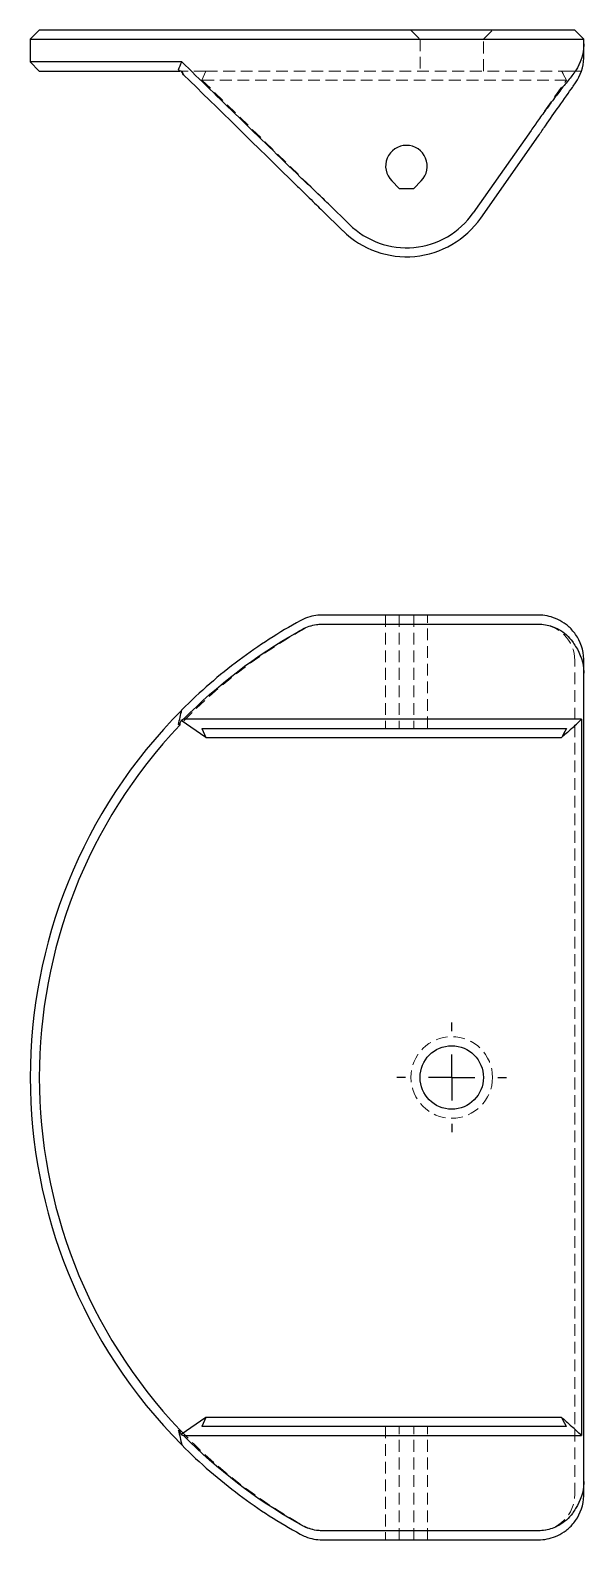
# Model space of a CAD drawing. Header units: millimetres. Extents: x 53 to 235, y 7 to 170.
# Drawn here: x 53.1 to 112.9, y 7 to 170.3 of the extents above.
import ezdxf

# ---------------------------------------------------------------- set-up
doc = ezdxf.new("R2010")
doc.units = ezdxf.units.MM
doc.linetypes.add('HIDDEN', pattern=[1.905, 1.27, -0.635])
doc.layers.add('10', color=7, linetype='Continuous')

# ---------------------------------------------------------------- blocks, each defined once
blk = doc.blocks.new('SW_CENTERMARKSYMBOL_0')
at = {"layer": '10', "color": 0}
for p, q in [((0, 5), (0, 5.93)), ((0, 0), (0, 2.5)), ((-5, 0), (-5.93, 0)), ((0, 0), (-2.5, 0)), ((0, 0), (0, -2.5)), ((0, 0), (2.5, 0)), ((5, 0), (5.93, 0)), ((0, -5), (0, -5.93))]:
    blk.add_line(p, q, dxfattribs=at)

msp = doc.modelspace()

# ---------------------------------------------------------------- linework, layer by layer
at = {"color": 7, "linetype": 'Continuous', "lineweight": 25}
for p, q in [((54.04, 170.25), (53.06, 169.27)), ((82.73, 170.25), (54.04, 170.25)), ((84.62, 170.25), (82.73, 170.25)), ((108.02, 170.25), (84.62, 170.25)), ((111.94, 170.25), (108.02, 170.25)), ((111.94, 170.25), (112.92, 169.27)), ((53.06, 169.27), (53.06, 166.82)), ((53.06, 169.27), (82.26, 169.27)), ((82.26, 169.27), (84.62, 169.27)), ((84.62, 169.27), (108.02, 169.27)), ((108.02, 169.27), (112.92, 169.27)), ((112.92, 168.77), (112.92, 169.27)), ((112.92, 167.39), (112.92, 168.77)), ((53.06, 166.82), (54.04, 165.84)), ((69.45, 166.82), (53.06, 166.82)), ((54.04, 165.84), (69.23, 165.84)), ((107.21, 159.4), (100.97, 150.49)), ((101.77, 149.93), (108.02, 158.84)), ((92.15, 153.95), (92.96, 153.14)), ((94.53, 153.14), (95.34, 153.95)), ((92.96, 153.14), (94.53, 153.14)), ((84.62, 150.76), (86.88, 148.55)), ((87.57, 149.25), (85.31, 151.46)), ((87.57, 107), (85.31, 107)), ((100.97, 107), (87.57, 107)), ((107.21, 107), (100.97, 107)), ((84.62, 106.02), (86.88, 106.02)), ((86.88, 106.02), (101.77, 106.02)), ((101.77, 106.02), (108.02, 106.02)), ((112.92, 100.71), (112.92, 102.1)), ((112.92, 13.29), (112.92, 100.71)), ((69.23, 95.31), (69.23, 95.11)), ((72.03, 93.76), (69.39, 95.62)), ((86.88, 95.73), (69.64, 95.73)), ((71.63, 94.75), (72.03, 93.76)), ((71.63, 94.75), (87.57, 94.75)), ((101.77, 95.73), (86.88, 95.73)), ((87.57, 94.75), (100.97, 94.75)), ((100.97, 94.75), (111.04, 94.75)), ((112.03, 95.73), (101.77, 95.73)), ((111.04, 94.75), (110.7, 94.1)), ((112.67, 95.73), (112.03, 95.73)), ((112.67, 95.73), (112.67, 18.27)), ((72.03, 93.76), (110.52, 93.76)), ((72.03, 20.24), (69.39, 18.38)), ((72.03, 20.24), (71.63, 19.25)), ((110.52, 20.24), (72.03, 20.24)), ((111.04, 19.25), (110.7, 19.9)), ((69.23, 18.89), (69.23, 18.69)), ((69.64, 18.27), (86.88, 18.27)), ((87.57, 19.25), (71.63, 19.25)), ((86.88, 18.27), (101.77, 18.27)), ((100.97, 19.25), (87.57, 19.25)), ((111.04, 19.25), (100.97, 19.25)), ((101.77, 18.27), (112.03, 18.27)), ((112.03, 18.27), (112.67, 18.27)), ((112.92, 11.9), (112.92, 13.29)), ((86.88, 7.98), (84.62, 7.98)), ((85.31, 7), (87.57, 7)), ((101.77, 7.98), (86.88, 7.98)), ((87.57, 7), (100.97, 7)), ((100.97, 7), (107.21, 7)), ((108.02, 7.98), (101.77, 7.98))]:
    msp.add_line(p, q, dxfattribs=at)
at = {"color": 7, "linetype": 'HIDDEN', "lineweight": 18}
for p, q in [((94.23, 170.25), (95.21, 169.27)), ((102.08, 169.27), (103.06, 170.25)), ((95.21, 169.27), (95.21, 165.84)), ((102.08, 165.84), (102.08, 169.27)), ((72.03, 165.84), (69.39, 165.84)), ((71.63, 164.86), (72.03, 165.84)), ((72.03, 165.84), (110.52, 165.84)), ((111.04, 164.86), (110.7, 165.51)), ((111.04, 164.86), (71.63, 164.86)), ((71.63, 164.86), (85.31, 151.46)), ((107.58, 159.92), (111.04, 164.86)), ((91.49, 107), (91.49, 94.75)), ((92.96, 107), (92.96, 94.75)), ((94.53, 107), (94.53, 94.75)), ((96, 94.75), (96, 107)), ((111.94, 11.9), (111.94, 102.1)), ((91.49, 19.25), (91.49, 7)), ((92.96, 7), (92.96, 19.25)), ((94.53, 7), (94.53, 19.25)), ((96, 7), (96, 19.25))]:
    msp.add_line(p, q, dxfattribs=at)
msp.add_circle((98.64, 57), 4.41, dxfattribs=at)
at = {"color": 7, "linetype": 'Continuous', "lineweight": 25}
msp.add_circle((98.64, 57), 3.43, dxfattribs=at)
for centre, radius, start, end in [((93.74, 155.55), 2.25, 315, 225), ((93.74, 155.55), 8.82, 225.5764, 325), ((93.74, 155.55), 9.8, 225.5764, 325), ((109.43, 57), 56.37, 135.1743, 224.8257), ((109.43, 57), 55.39, 136.5241, 223.4759)]:
    msp.add_arc(centre, radius, start, end, dxfattribs=at)
at = {"color": 7, "linetype": 'HIDDEN', "lineweight": 18}
for centre, radius, start, end in [((109.43, 57), 55.39, 118.8138, 136.5241), ((84.62, 102.1), 3.92, 90, 118.8138), ((108.02, 102.1), 3.92, 0, 90), ((109.43, 57), 55.39, 223.4759, 241.1862), ((108.02, 11.9), 3.92, 270, 0), ((84.62, 11.9), 3.92, 241.1862, 258.6746), ((84.62, 11.9), 3.92, 259.5266, 270)]:
    msp.add_arc(centre, radius, start, end, dxfattribs=at)
at = {"color": 7, "linetype": 'Continuous', "lineweight": 25}
for start_param, end_param in [(0.492898, 0.493618), (5.789567, 5.790287)]:
    msp.add_ellipse((-288.05, 57), major_axis=(405.55, 0), ratio=0.198606, start_param=start_param, end_param=end_param, dxfattribs=at)
for points in [[(112.92, 168.62), (112.89, 167.66), (112.56, 166.69), (112.03, 165.87)], [(112.92, 168.77), (112.92, 168.76), (112.92, 168.64), (112.92, 168.62)], [(69.09, 165.98), (69.21, 166.26), (69.33, 166.54), (69.45, 166.82)], [(112.03, 164.58), (112.56, 165.33), (112.89, 166.27), (112.92, 167.24)], [(112.92, 167.24), (112.92, 167.25), (112.92, 167.37), (112.92, 167.39)], [(69.23, 165.84), (69.19, 165.89), (69.14, 165.93), (69.09, 165.98)], [(69.39, 165.84), (69.33, 165.84), (69.28, 165.84), (69.23, 165.84)], [(69.64, 165.44), (69.55, 165.58), (69.47, 165.71), (69.39, 165.84)], [(69.39, 165.84), (69.47, 165.71), (69.55, 165.58), (69.64, 165.44)], [(69.64, 165.44), (73.27, 161.88), (77.44, 157.8), (81.96, 153.36)], [(112.03, 165.87), (111.91, 165.68), (111.78, 165.5), (111.64, 165.33)], [(111.68, 164.07), (111.79, 164.24), (111.91, 164.41), (112.03, 164.58)], [(108.02, 160.55), (107.75, 160.17), (107.48, 159.79), (107.21, 159.4)], [(108.02, 158.84), (108.27, 159.2), (108.52, 159.56), (108.76, 159.91)], [(82.84, 153.82), (82.64, 154), (82.45, 154.19), (82.26, 154.37)], [(84.62, 152.13), (84.03, 152.71), (83.42, 153.28), (82.84, 153.82)], [(81.96, 153.36), (82.15, 153.19), (82.33, 153.01), (82.51, 152.83)], [(82.51, 152.83), (82.97, 152.38), (83.48, 151.88), (84.01, 151.36)], [(85.31, 151.46), (85.08, 151.68), (84.85, 151.91), (84.62, 152.13)], [(84.01, 151.36), (84.21, 151.16), (84.42, 150.96), (84.62, 150.76)], [(82.84, 106.66), (82.64, 106.59), (82.45, 106.5), (82.26, 106.39)], [(84.62, 107), (84.03, 107), (83.42, 106.89), (82.84, 106.66)], [(85.31, 107), (85.08, 107), (84.85, 107), (84.62, 107)], [(108.02, 107), (107.75, 107), (107.48, 107), (107.21, 107)], [(69.64, 95.73), (73.27, 99.42), (77.44, 102.62), (81.96, 105.17)], [(81.96, 105.17), (82.15, 105.28), (82.33, 105.38), (82.51, 105.48)], [(82.51, 105.48), (82.97, 105.73), (83.48, 105.9), (84.01, 105.98)], [(84.01, 105.98), (84.21, 106.01), (84.42, 106.02), (84.62, 106.02)], [(108.02, 106.02), (108.27, 106.02), (108.52, 106), (108.76, 105.96)], [(112.03, 104.91), (111.91, 105.08), (111.78, 105.24), (111.64, 105.4)], [(112.92, 102.25), (112.89, 103.22), (112.56, 104.15), (112.03, 104.91)], [(111.68, 104.15), (111.79, 103.98), (111.91, 103.81), (112.03, 103.62)], [(112.03, 103.62), (112.56, 102.8), (112.89, 101.83), (112.92, 100.86)], [(112.92, 102.1), (112.92, 102.11), (112.92, 102.23), (112.92, 102.25)], [(112.92, 100.86), (112.92, 100.85), (112.92, 100.73), (112.92, 100.71)], [(69.09, 95.16), (69.21, 95.69), (69.33, 96.22), (69.45, 96.74)], [(69.23, 95.31), (69.19, 95.26), (69.14, 95.21), (69.09, 95.16)], [(69.39, 95.62), (69.33, 95.52), (69.28, 95.41), (69.23, 95.31)], [(69.64, 95.73), (69.55, 95.69), (69.47, 95.65), (69.39, 95.62)], [(111.62, 94.75), (111.93, 95.03), (112.28, 95.35), (112.67, 95.73)], [(110.7, 94.1), (110.64, 93.98), (110.58, 93.87), (110.52, 93.76)], [(110.7, 19.9), (110.64, 20.02), (110.58, 20.13), (110.52, 20.24)], [(69.09, 18.84), (69.21, 18.31), (69.33, 17.78), (69.45, 17.26)], [(69.23, 18.69), (69.19, 18.74), (69.14, 18.79), (69.09, 18.84)], [(69.23, 18.69), (69.28, 18.59), (69.33, 18.48), (69.39, 18.38)], [(69.39, 18.38), (69.47, 18.35), (69.55, 18.31), (69.64, 18.27)], [(81.96, 8.83), (77.44, 11.38), (73.27, 14.58), (69.64, 18.27)], [(112.67, 18.27), (112.28, 18.65), (111.93, 18.97), (111.62, 19.25)], [(112.92, 13.14), (112.89, 12.17), (112.56, 11.2), (112.03, 10.38)], [(112.92, 13.29), (112.92, 13.27), (112.92, 13.15), (112.92, 13.14)], [(112.03, 9.09), (112.56, 9.85), (112.89, 10.78), (112.92, 11.75)], [(112.92, 11.75), (112.92, 11.77), (112.92, 11.89), (112.92, 11.9)], [(112.03, 10.38), (111.91, 10.19), (111.79, 10.02), (111.68, 9.85)], [(82.51, 8.52), (82.33, 8.62), (82.15, 8.72), (81.96, 8.83)], [(84.01, 8.02), (83.48, 8.1), (82.97, 8.27), (82.51, 8.52)], [(111.64, 8.6), (111.78, 8.76), (111.91, 8.92), (112.03, 9.09)], [(82.26, 7.61), (82.45, 7.5), (82.64, 7.41), (82.84, 7.34)], [(82.84, 7.34), (83.42, 7.11), (84.03, 7), (84.62, 7)], [(84.62, 7.98), (84.42, 7.98), (84.21, 7.99), (84.01, 8.02)], [(84.62, 7), (84.85, 7), (85.08, 7), (85.31, 7)], [(107.21, 7), (107.48, 7), (107.75, 7), (108.02, 7)], [(108.76, 8.04), (108.52, 8), (108.27, 7.98), (108.02, 7.98)]]:
    msp.add_open_spline(points, degree=3, dxfattribs=at)
for points, knots in [([(82.26, 154.37), (79.99, 156.57), (77.78, 158.73), (73.49, 162.9), (71.42, 164.91), (69.45, 166.82)], [0, 0, 0, 0, 0.5, 0.5, 1, 1, 1, 1]), ([(111.64, 165.33), (111.37, 165), (111.08, 164.64), (110.48, 163.88), (110.18, 163.48), (109.56, 162.67), (109.25, 162.25), (108.63, 161.4), (108.32, 160.98), (108.02, 160.55)], [0, 0, 0, 0, 0.25, 0.25, 0.5, 0.5, 0.75, 0.75, 1, 1, 1, 1]), ([(108.76, 159.91), (109.27, 160.64), (110.43, 162.29), (111.32, 163.56), (111.68, 164.07)], [-1.4073299, -1.4073299, -1.4073299, -1.4073299, -1.0659879, -0.6108652, -0.6108652, -0.6108652, -0.6108652]), ([(82.26, 106.39), (79.99, 105.15), (77.78, 103.73), (73.49, 100.51), (71.42, 98.73), (69.45, 96.74)], [0, 0, 0, 0, 0.5, 0.5, 1, 1, 1, 1]), ([(111.64, 105.4), (111.37, 105.7), (111.08, 105.94), (110.48, 106.35), (110.18, 106.51), (109.56, 106.76), (109.25, 106.85), (108.63, 106.97), (108.32, 107), (108.02, 107)], [0, 0, 0, 0, 0.25, 0.25, 0.5, 0.5, 0.75, 0.75, 1, 1, 1, 1]), ([(108.76, 105.96), (109.27, 105.87), (110.43, 105.47), (111.32, 104.66), (111.68, 104.15)], [-1.4073299, -1.4073299, -1.4073299, -1.4073299, -1.0659879, -0.6108652, -0.6108652, -0.6108652, -0.6108652]), ([(111.62, 94.75), (111.39, 94.53), (111.18, 94.35), (110.82, 94.03), (110.66, 93.89), (110.52, 93.76)], [0, 0, 0, 0, 0.5, 0.5, 1, 1, 1, 1]), ([(110.52, 20.24), (110.66, 20.11), (110.82, 19.97), (111.18, 19.65), (111.39, 19.47), (111.62, 19.25)], [0, 0, 0, 0, 0.5, 0.5, 1, 1, 1, 1]), ([(69.45, 17.26), (70.43, 16.27), (71.45, 15.32), (73.52, 13.53), (74.57, 12.68), (77.79, 10.27), (80, 8.85), (82.26, 7.61)], [0, 0, 0, 0, 0.25, 0.25, 0.5, 0.5, 1, 1, 1, 1]), ([(111.68, 9.85), (111.32, 9.34), (110.43, 8.53), (109.27, 8.13), (108.76, 8.04)], [0.6108652, 0.6108652, 0.6108652, 0.6108652, 1.0659879, 1.4073299, 1.4073299, 1.4073299, 1.4073299]), ([(108.02, 7), (108.32, 7), (108.63, 7.03), (109.25, 7.15), (109.56, 7.24), (110.18, 7.49), (110.48, 7.65), (111.08, 8.06), (111.37, 8.3), (111.64, 8.6)], [0, 0, 0, 0, 0.25, 0.25, 0.5, 0.5, 0.75, 0.75, 1, 1, 1, 1])]:
    msp.add_open_spline(points, degree=3, knots=knots, dxfattribs=at)
at = {"color": 7, "linetype": 'HIDDEN', "lineweight": 18}
msp.add_open_spline([(111.62, 165.84), (111.39, 165.84), (111.18, 165.84), (110.82, 165.84), (110.66, 165.84), (110.52, 165.84)], degree=3, knots=[0, 0, 0, 0, 0.5, 0.5, 1, 1, 1, 1], dxfattribs=at)
for points in [[(110.7, 165.51), (110.64, 165.63), (110.58, 165.74), (110.52, 165.84)], [(111.62, 165.84), (111.93, 165.84), (112.28, 165.84), (112.67, 165.84)]]:
    msp.add_open_spline(points, degree=3, dxfattribs=at)

# ---------------------------------------------------------------- block references
at = {"layer": '10'}
msp.add_blockref('SW_CENTERMARKSYMBOL_0', (98.64, 57), dxfattribs=at)

doc.saveas('drawing.dxf')
